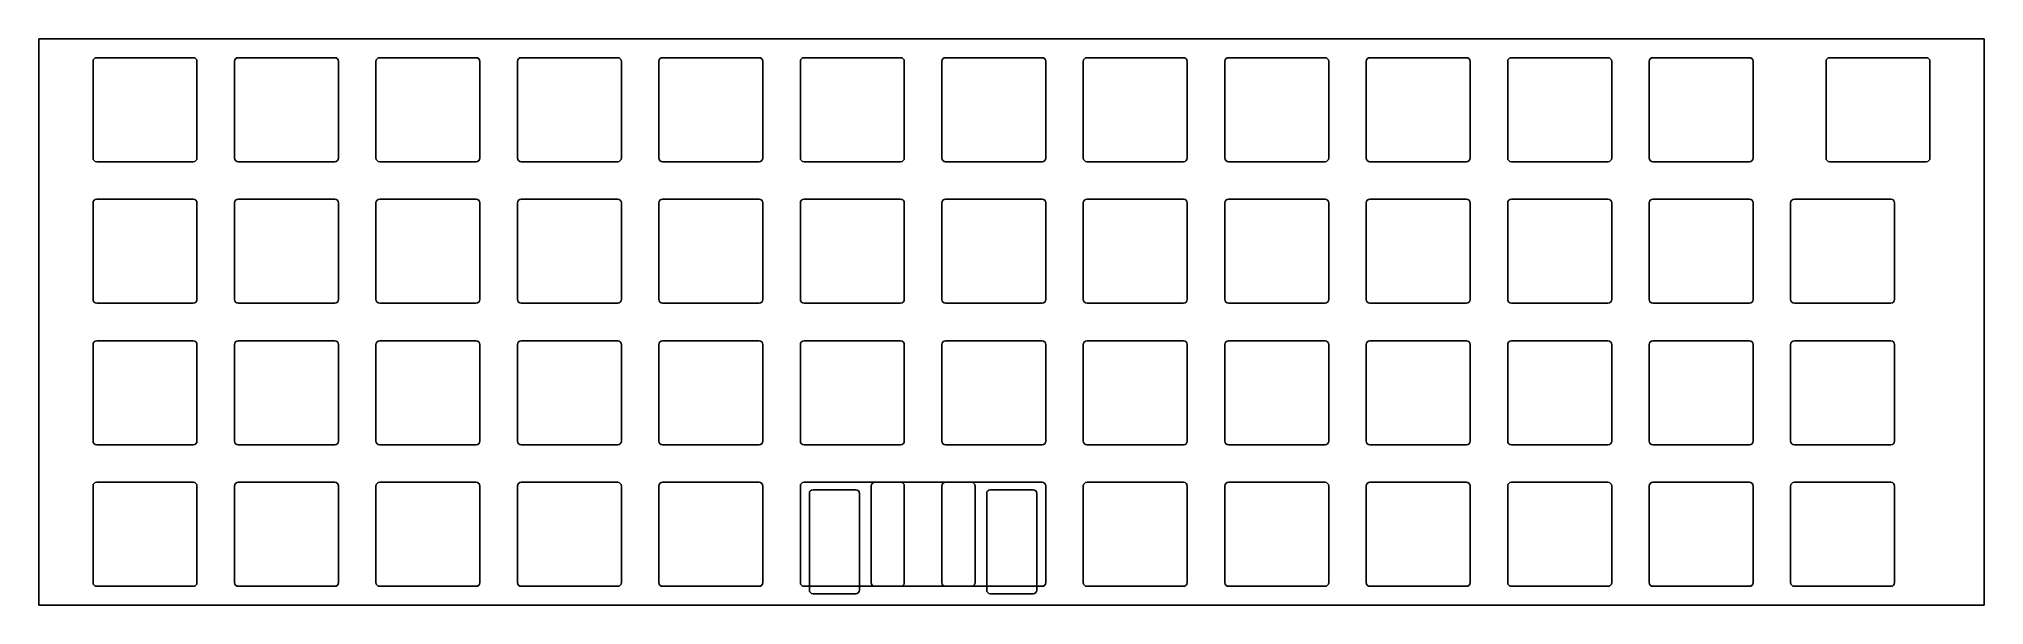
# Model space of a CAD drawing. Header units: millimetres. Extents: x 0 to 262, y -76 to 0.
import ezdxf

# ---------------------------------------------------------------- set-up
doc = ezdxf.new("R2010")
doc.units = ezdxf.units.MM

msp = doc.modelspace()

# ---------------------------------------------------------------- linework, layer by layer
for p, q in [((0, 0), (261.9375, 0)), ((0, 0), (0, -76.2)), ((261.9375, 0), (261.9375, -76.2)), ((7.7875, -2.525), (20.7875, -2.525)), ((26.8375, -2.525), (39.8375, -2.525)), ((45.8875, -2.525), (58.8875, -2.525)), ((64.9375, -2.525), (77.9375, -2.525)), ((83.9875, -2.525), (96.9875, -2.525)), ((103.0375, -2.525), (116.0375, -2.525)), ((122.0875, -2.525), (135.0875, -2.525)), ((141.1375, -2.525), (154.1375, -2.525)), ((160.1875, -2.525), (173.1875, -2.525)), ((179.2375, -2.525), (192.2375, -2.525)), ((198.2875, -2.525), (211.2875, -2.525)), ((217.3375, -2.525), (230.3375, -2.525)), ((241.15, -2.525), (254.15, -2.525)), ((7.2875, -3.025), (7.2875, -16.025)), ((21.2875, -3.025), (21.2875, -16.025)), ((26.3375, -3.025), (26.3375, -16.025)), ((40.3375, -3.025), (40.3375, -16.025)), ((45.3875, -3.025), (45.3875, -16.025)), ((59.3875, -3.025), (59.3875, -16.025)), ((64.4375, -3.025), (64.4375, -16.025)), ((78.4375, -3.025), (78.4375, -16.025)), ((83.4875, -3.025), (83.4875, -16.025)), ((97.4875, -3.025), (97.4875, -16.025)), ((102.5375, -3.025), (102.5375, -16.025)), ((116.5375, -3.025), (116.5375, -16.025)), ((121.5875, -3.025), (121.5875, -16.025)), ((135.5875, -3.025), (135.5875, -16.025)), ((140.6375, -3.025), (140.6375, -16.025)), ((154.6375, -3.025), (154.6375, -16.025)), ((159.6875, -3.025), (159.6875, -16.025)), ((173.6875, -3.025), (173.6875, -16.025)), ((178.7375, -3.025), (178.7375, -16.025)), ((192.7375, -3.025), (192.7375, -16.025)), ((197.7875, -3.025), (197.7875, -16.025)), ((211.7875, -3.025), (211.7875, -16.025)), ((216.8375, -3.025), (216.8375, -16.025)), ((230.8375, -3.025), (230.8375, -16.025)), ((240.65, -3.025), (240.65, -16.025)), ((254.65, -3.025), (254.65, -16.025)), ((7.7875, -16.525), (20.7875, -16.525)), ((26.8375, -16.525), (39.8375, -16.525)), ((45.8875, -16.525), (58.8875, -16.525)), ((64.9375, -16.525), (77.9375, -16.525)), ((83.9875, -16.525), (96.9875, -16.525)), ((103.0375, -16.525), (116.0375, -16.525)), ((122.0875, -16.525), (135.0875, -16.525)), ((141.1375, -16.525), (154.1375, -16.525)), ((160.1875, -16.525), (173.1875, -16.525)), ((179.2375, -16.525), (192.2375, -16.525)), ((198.2875, -16.525), (211.2875, -16.525)), ((217.3375, -16.525), (230.3375, -16.525)), ((241.15, -16.525), (254.15, -16.525)), ((7.2875, -22.075), (7.2875, -35.075)), ((7.7875, -21.575), (20.7875, -21.575)), ((21.2875, -22.075), (21.2875, -35.075)), ((26.3375, -22.075), (26.3375, -35.075)), ((26.8375, -21.575), (39.8375, -21.575)), ((40.3375, -22.075), (40.3375, -35.075)), ((45.3875, -22.075), (45.3875, -35.075)), ((45.8875, -21.575), (58.8875, -21.575)), ((59.3875, -22.075), (59.3875, -35.075)), ((64.4375, -22.075), (64.4375, -35.075)), ((64.9375, -21.575), (77.9375, -21.575)), ((78.4375, -22.075), (78.4375, -35.075)), ((83.4875, -22.075), (83.4875, -35.075)), ((83.9875, -21.575), (96.9875, -21.575)), ((97.4875, -22.075), (97.4875, -35.075)), ((102.5375, -22.075), (102.5375, -35.075)), ((103.0375, -21.575), (116.0375, -21.575)), ((116.5375, -22.075), (116.5375, -35.075)), ((121.5875, -22.075), (121.5875, -35.075)), ((122.0875, -21.575), (135.0875, -21.575)), ((135.5875, -22.075), (135.5875, -35.075)), ((140.6375, -22.075), (140.6375, -35.075)), ((141.1375, -21.575), (154.1375, -21.575)), ((154.6375, -22.075), (154.6375, -35.075)), ((159.6875, -22.075), (159.6875, -35.075)), ((160.1875, -21.575), (173.1875, -21.575)), ((173.6875, -22.075), (173.6875, -35.075)), ((178.7375, -22.075), (178.7375, -35.075)), ((179.2375, -21.575), (192.2375, -21.575)), ((192.7375, -22.075), (192.7375, -35.075)), ((197.7875, -22.075), (197.7875, -35.075)), ((198.2875, -21.575), (211.2875, -21.575)), ((211.7875, -22.075), (211.7875, -35.075)), ((216.8375, -22.075), (216.8375, -35.075)), ((217.3375, -21.575), (230.3375, -21.575)), ((230.8375, -22.075), (230.8375, -35.075)), ((235.8875, -22.075), (235.8875, -35.075)), ((236.3875, -21.575), (249.3875, -21.575)), ((249.8875, -22.075), (249.8875, -35.075)), ((7.7875, -35.575), (20.7875, -35.575)), ((26.8375, -35.575), (39.8375, -35.575)), ((45.8875, -35.575), (58.8875, -35.575)), ((64.9375, -35.575), (77.9375, -35.575)), ((83.9875, -35.575), (96.9875, -35.575)), ((103.0375, -35.575), (116.0375, -35.575)), ((122.0875, -35.575), (135.0875, -35.575)), ((141.1375, -35.575), (154.1375, -35.575)), ((160.1875, -35.575), (173.1875, -35.575)), ((179.2375, -35.575), (192.2375, -35.575)), ((198.2875, -35.575), (211.2875, -35.575)), ((217.3375, -35.575), (230.3375, -35.575)), ((236.3875, -35.575), (249.3875, -35.575)), ((7.2875, -41.125), (7.2875, -54.125)), ((7.7875, -40.625), (20.7875, -40.625)), ((21.2875, -41.125), (21.2875, -54.125)), ((26.3375, -41.125), (26.3375, -54.125)), ((26.8375, -40.625), (39.8375, -40.625)), ((40.3375, -41.125), (40.3375, -54.125)), ((45.3875, -41.125), (45.3875, -54.125)), ((45.8875, -40.625), (58.8875, -40.625)), ((59.3875, -41.125), (59.3875, -54.125)), ((64.4375, -41.125), (64.4375, -54.125)), ((64.9375, -40.625), (77.9375, -40.625)), ((78.4375, -41.125), (78.4375, -54.125)), ((83.4875, -41.125), (83.4875, -54.125)), ((83.9875, -40.625), (96.9875, -40.625)), ((97.4875, -41.125), (97.4875, -54.125)), ((102.5375, -41.125), (102.5375, -54.125)), ((103.0375, -40.625), (116.0375, -40.625)), ((116.5375, -41.125), (116.5375, -54.125)), ((121.5875, -41.125), (121.5875, -54.125)), ((122.0875, -40.625), (135.0875, -40.625)), ((135.5875, -41.125), (135.5875, -54.125)), ((140.6375, -41.125), (140.6375, -54.125)), ((141.1375, -40.625), (154.1375, -40.625)), ((154.6375, -41.125), (154.6375, -54.125)), ((159.6875, -41.125), (159.6875, -54.125)), ((160.1875, -40.625), (173.1875, -40.625)), ((173.6875, -41.125), (173.6875, -54.125)), ((178.7375, -41.125), (178.7375, -54.125)), ((179.2375, -40.625), (192.2375, -40.625)), ((192.7375, -41.125), (192.7375, -54.125)), ((197.7875, -41.125), (197.7875, -54.125)), ((198.2875, -40.625), (211.2875, -40.625)), ((211.7875, -41.125), (211.7875, -54.125)), ((216.8375, -41.125), (216.8375, -54.125)), ((217.3375, -40.625), (230.3375, -40.625)), ((230.8375, -41.125), (230.8375, -54.125)), ((235.8875, -41.125), (235.8875, -54.125)), ((236.3875, -40.625), (249.3875, -40.625)), ((249.8875, -41.125), (249.8875, -54.125)), ((7.7875, -54.625), (20.7875, -54.625)), ((26.8375, -54.625), (39.8375, -54.625)), ((45.8875, -54.625), (58.8875, -54.625)), ((64.9375, -54.625), (77.9375, -54.625)), ((83.9875, -54.625), (96.9875, -54.625)), ((103.0375, -54.625), (116.0375, -54.625)), ((122.0875, -54.625), (135.0875, -54.625)), ((141.1375, -54.625), (154.1375, -54.625)), ((160.1875, -54.625), (173.1875, -54.625)), ((179.2375, -54.625), (192.2375, -54.625)), ((198.2875, -54.625), (211.2875, -54.625)), ((217.3375, -54.625), (230.3375, -54.625)), ((236.3875, -54.625), (249.3875, -54.625)), ((7.2875, -60.175), (7.2875, -73.175)), ((7.7875, -59.675), (20.7875, -59.675)), ((21.2875, -60.175), (21.2875, -73.175)), ((26.3375, -60.175), (26.3375, -73.175)), ((26.8375, -59.675), (39.8375, -59.675)), ((40.3375, -60.175), (40.3375, -73.175)), ((45.3875, -60.175), (45.3875, -73.175)), ((45.8875, -59.675), (58.8875, -59.675)), ((59.3875, -60.175), (59.3875, -73.175)), ((64.4375, -60.175), (64.4375, -73.175)), ((64.9375, -59.675), (77.9375, -59.675)), ((78.4375, -60.175), (78.4375, -73.175)), ((83.4875, -60.175), (83.4875, -73.175)), ((83.9875, -59.675), (96.9875, -59.675)), ((97.4875, -60.175), (97.4875, -73.175)), ((102.5375, -60.175), (102.5375, -73.175)), ((103.0375, -59.675), (116.0375, -59.675)), ((112.0625, -60.175), (112.0625, -73.175)), ((112.5625, -59.675), (125.5625, -59.675)), ((116.5375, -60.175), (116.5375, -73.175)), ((121.5875, -60.175), (121.5875, -73.175)), ((122.0875, -59.675), (135.0875, -59.675)), ((126.0625, -60.175), (126.0625, -73.175)), ((135.5875, -60.175), (135.5875, -73.175)), ((140.6375, -60.175), (140.6375, -73.175)), ((141.1375, -59.675), (154.1375, -59.675)), ((154.6375, -60.175), (154.6375, -73.175)), ((159.6875, -60.175), (159.6875, -73.175)), ((160.1875, -59.675), (173.1875, -59.675)), ((173.6875, -60.175), (173.6875, -73.175)), ((178.7375, -60.175), (178.7375, -73.175)), ((179.2375, -59.675), (192.2375, -59.675)), ((192.7375, -60.175), (192.7375, -73.175)), ((197.7875, -60.175), (197.7875, -73.175)), ((198.2875, -59.675), (211.2875, -59.675)), ((211.7875, -60.175), (211.7875, -73.175)), ((216.8375, -60.175), (216.8375, -73.175)), ((217.3375, -59.675), (230.3375, -59.675)), ((230.8375, -60.175), (230.8375, -73.175)), ((235.8875, -60.175), (235.8875, -73.175)), ((236.3875, -59.675), (249.3875, -59.675)), ((249.8875, -60.175), (249.8875, -73.175)), ((103.7495, -61.175), (103.7495, -74.175)), ((104.2495, -60.675), (109.9995, -60.675)), ((110.4995, -61.175), (110.4995, -74.175)), ((127.6255, -61.175), (127.6255, -74.175)), ((128.1255, -60.675), (133.8755, -60.675)), ((134.3755, -61.175), (134.3755, -74.175)), ((7.7875, -73.675), (20.7875, -73.675)), ((26.8375, -73.675), (39.8375, -73.675)), ((45.8875, -73.675), (58.8875, -73.675)), ((64.9375, -73.675), (77.9375, -73.675)), ((83.9875, -73.675), (96.9875, -73.675)), ((103.0375, -73.675), (116.0375, -73.675)), ((104.2495, -74.675), (109.9995, -74.675)), ((112.5625, -73.675), (125.5625, -73.675)), ((122.0875, -73.675), (135.0875, -73.675)), ((128.1255, -74.675), (133.8755, -74.675)), ((141.1375, -73.675), (154.1375, -73.675)), ((160.1875, -73.675), (173.1875, -73.675)), ((179.2375, -73.675), (192.2375, -73.675)), ((198.2875, -73.675), (211.2875, -73.675)), ((217.3375, -73.675), (230.3375, -73.675)), ((236.3875, -73.675), (249.3875, -73.675)), ((0, -76.2), (261.9375, -76.2))]:
    msp.add_line(p, q)
for centre, start, end in [((7.7875, -3.025), 90, 180), ((20.7875, -3.025), 0, 90), ((26.8375, -3.025), 90, 180), ((39.8375, -3.025), 0, 90), ((45.8875, -3.025), 90, 180), ((58.8875, -3.025), 0, 90), ((64.9375, -3.025), 90, 180), ((77.9375, -3.025), 0, 90), ((83.9875, -3.025), 90, 180), ((96.9875, -3.025), 0, 90), ((103.0375, -3.025), 90, 180), ((116.0375, -3.025), 0, 90), ((122.0875, -3.025), 90, 180), ((135.0875, -3.025), 0, 90), ((141.1375, -3.025), 90, 180), ((154.1375, -3.025), 0, 90), ((160.1875, -3.025), 90, 180), ((173.1875, -3.025), 0, 90), ((179.2375, -3.025), 90, 180), ((192.2375, -3.025), 0, 90), ((198.2875, -3.025), 90, 180), ((211.2875, -3.025), 0, 90), ((217.3375, -3.025), 90, 180), ((230.3375, -3.025), 0, 90), ((241.15, -3.025), 90, 180), ((254.15, -3.025), 0, 90), ((7.7875, -16.025), 180, 270), ((20.7875, -16.025), 270, 360), ((26.8375, -16.025), 180, 270), ((39.8375, -16.025), 270, 360), ((45.8875, -16.025), 180, 270), ((58.8875, -16.025), 270, 360), ((64.9375, -16.025), 180, 270), ((77.9375, -16.025), 270, 360), ((83.9875, -16.025), 180, 270), ((96.9875, -16.025), 270, 360), ((103.0375, -16.025), 180, 270), ((116.0375, -16.025), 270, 360), ((122.0875, -16.025), 180, 270), ((135.0875, -16.025), 270, 360), ((141.1375, -16.025), 180, 270), ((154.1375, -16.025), 270, 360), ((160.1875, -16.025), 180, 270), ((173.1875, -16.025), 270, 360), ((179.2375, -16.025), 180, 270), ((192.2375, -16.025), 270, 360), ((198.2875, -16.025), 180, 270), ((211.2875, -16.025), 270, 360), ((217.3375, -16.025), 180, 270), ((230.3375, -16.025), 270, 360), ((241.15, -16.025), 180, 270), ((254.15, -16.025), 270, 360), ((7.7875, -22.075), 90, 180), ((20.7875, -22.075), 0, 90), ((26.8375, -22.075), 90, 180), ((39.8375, -22.075), 0, 90), ((45.8875, -22.075), 90, 180), ((58.8875, -22.075), 0, 90), ((64.9375, -22.075), 90, 180), ((77.9375, -22.075), 0, 90), ((83.9875, -22.075), 90, 180), ((96.9875, -22.075), 0, 90), ((103.0375, -22.075), 90, 180), ((116.0375, -22.075), 0, 90), ((122.0875, -22.075), 90, 180), ((135.0875, -22.075), 0, 90), ((141.1375, -22.075), 90, 180), ((154.1375, -22.075), 0, 90), ((160.1875, -22.075), 90, 180), ((173.1875, -22.075), 0, 90), ((179.2375, -22.075), 90, 180), ((192.2375, -22.075), 0, 90), ((198.2875, -22.075), 90, 180), ((211.2875, -22.075), 0, 90), ((217.3375, -22.075), 90, 180), ((230.3375, -22.075), 0, 90), ((236.3875, -22.075), 90, 180), ((249.3875, -22.075), 0, 90), ((7.7875, -35.075), 180, 270), ((20.7875, -35.075), 270, 360), ((26.8375, -35.075), 180, 270), ((39.8375, -35.075), 270, 360), ((45.8875, -35.075), 180, 270), ((58.8875, -35.075), 270, 360), ((64.9375, -35.075), 180, 270), ((77.9375, -35.075), 270, 360), ((83.9875, -35.075), 180, 270), ((96.9875, -35.075), 270, 360), ((103.0375, -35.075), 180, 270), ((116.0375, -35.075), 270, 360), ((122.0875, -35.075), 180, 270), ((135.0875, -35.075), 270, 360), ((141.1375, -35.075), 180, 270), ((154.1375, -35.075), 270, 360), ((160.1875, -35.075), 180, 270), ((173.1875, -35.075), 270, 360), ((179.2375, -35.075), 180, 270), ((192.2375, -35.075), 270, 360), ((198.2875, -35.075), 180, 270), ((211.2875, -35.075), 270, 360), ((217.3375, -35.075), 180, 270), ((230.3375, -35.075), 270, 360), ((236.3875, -35.075), 180, 270), ((249.3875, -35.075), 270, 360), ((7.7875, -41.125), 90, 180), ((20.7875, -41.125), 0, 90), ((26.8375, -41.125), 90, 180), ((39.8375, -41.125), 0, 90), ((45.8875, -41.125), 90, 180), ((58.8875, -41.125), 0, 90), ((64.9375, -41.125), 90, 180), ((77.9375, -41.125), 0, 90), ((83.9875, -41.125), 90, 180), ((96.9875, -41.125), 0, 90), ((103.0375, -41.125), 90, 180), ((116.0375, -41.125), 0, 90), ((122.0875, -41.125), 90, 180), ((135.0875, -41.125), 0, 90), ((141.1375, -41.125), 90, 180), ((154.1375, -41.125), 0, 90), ((160.1875, -41.125), 90, 180), ((173.1875, -41.125), 0, 90), ((179.2375, -41.125), 90, 180), ((192.2375, -41.125), 0, 90), ((198.2875, -41.125), 90, 180), ((211.2875, -41.125), 0, 90), ((217.3375, -41.125), 90, 180), ((230.3375, -41.125), 0, 90), ((236.3875, -41.125), 90, 180), ((249.3875, -41.125), 0, 90), ((7.7875, -54.125), 180, 270), ((20.7875, -54.125), 270, 360), ((26.8375, -54.125), 180, 270), ((39.8375, -54.125), 270, 360), ((45.8875, -54.125), 180, 270), ((58.8875, -54.125), 270, 360), ((64.9375, -54.125), 180, 270), ((77.9375, -54.125), 270, 360), ((83.9875, -54.125), 180, 270), ((96.9875, -54.125), 270, 360), ((103.0375, -54.125), 180, 270), ((116.0375, -54.125), 270, 360), ((122.0875, -54.125), 180, 270), ((135.0875, -54.125), 270, 360), ((141.1375, -54.125), 180, 270), ((154.1375, -54.125), 270, 360), ((160.1875, -54.125), 180, 270), ((173.1875, -54.125), 270, 360), ((179.2375, -54.125), 180, 270), ((192.2375, -54.125), 270, 360), ((198.2875, -54.125), 180, 270), ((211.2875, -54.125), 270, 360), ((217.3375, -54.125), 180, 270), ((230.3375, -54.125), 270, 360), ((236.3875, -54.125), 180, 270), ((249.3875, -54.125), 270, 360), ((7.7875, -60.175), 90, 180), ((20.7875, -60.175), 0, 90), ((26.8375, -60.175), 90, 180), ((39.8375, -60.175), 0, 90), ((45.8875, -60.175), 90, 180), ((58.8875, -60.175), 0, 90), ((64.9375, -60.175), 90, 180), ((77.9375, -60.175), 0, 90), ((83.9875, -60.175), 90, 180), ((96.9875, -60.175), 0, 90), ((103.0375, -60.175), 90, 180), ((112.5625, -60.175), 90, 180), ((116.0375, -60.175), 0, 90), ((122.0875, -60.175), 90, 180), ((125.5625, -60.175), 0, 90), ((135.0875, -60.175), 0, 90), ((141.1375, -60.175), 90, 180), ((154.1375, -60.175), 0, 90), ((160.1875, -60.175), 90, 180), ((173.1875, -60.175), 0, 90), ((179.2375, -60.175), 90, 180), ((192.2375, -60.175), 0, 90), ((198.2875, -60.175), 90, 180), ((211.2875, -60.175), 0, 90), ((217.3375, -60.175), 90, 180), ((230.3375, -60.175), 0, 90), ((236.3875, -60.175), 90, 180), ((249.3875, -60.175), 0, 90), ((104.2495, -61.175), 90, 180), ((109.9995, -61.175), 0, 90), ((128.1255, -61.175), 90, 180), ((133.8755, -61.175), 0, 90), ((7.7875, -73.175), 180, 270), ((20.7875, -73.175), 270, 360), ((26.8375, -73.175), 180, 270), ((39.8375, -73.175), 270, 360), ((45.8875, -73.175), 180, 270), ((58.8875, -73.175), 270, 360), ((64.9375, -73.175), 180, 270), ((77.9375, -73.175), 270, 360), ((83.9875, -73.175), 180, 270), ((96.9875, -73.175), 270, 360), ((103.0375, -73.175), 180, 270), ((112.5625, -73.175), 180, 270), ((116.0375, -73.175), 270, 360), ((122.0875, -73.175), 180, 270), ((125.5625, -73.175), 270, 360), ((135.0875, -73.175), 270, 360), ((141.1375, -73.175), 180, 270), ((154.1375, -73.175), 270, 360), ((160.1875, -73.175), 180, 270), ((173.1875, -73.175), 270, 360), ((179.2375, -73.175), 180, 270), ((192.2375, -73.175), 270, 360), ((198.2875, -73.175), 180, 270), ((211.2875, -73.175), 270, 360), ((217.3375, -73.175), 180, 270), ((230.3375, -73.175), 270, 360), ((236.3875, -73.175), 180, 270), ((249.3875, -73.175), 270, 360), ((104.2495, -74.175), 180, 270), ((109.9995, -74.175), 270, 360), ((128.1255, -74.175), 180, 270), ((133.8755, -74.175), 270, 360)]:
    msp.add_arc(centre, 0.5, start, end)

doc.saveas('drawing.dxf')
